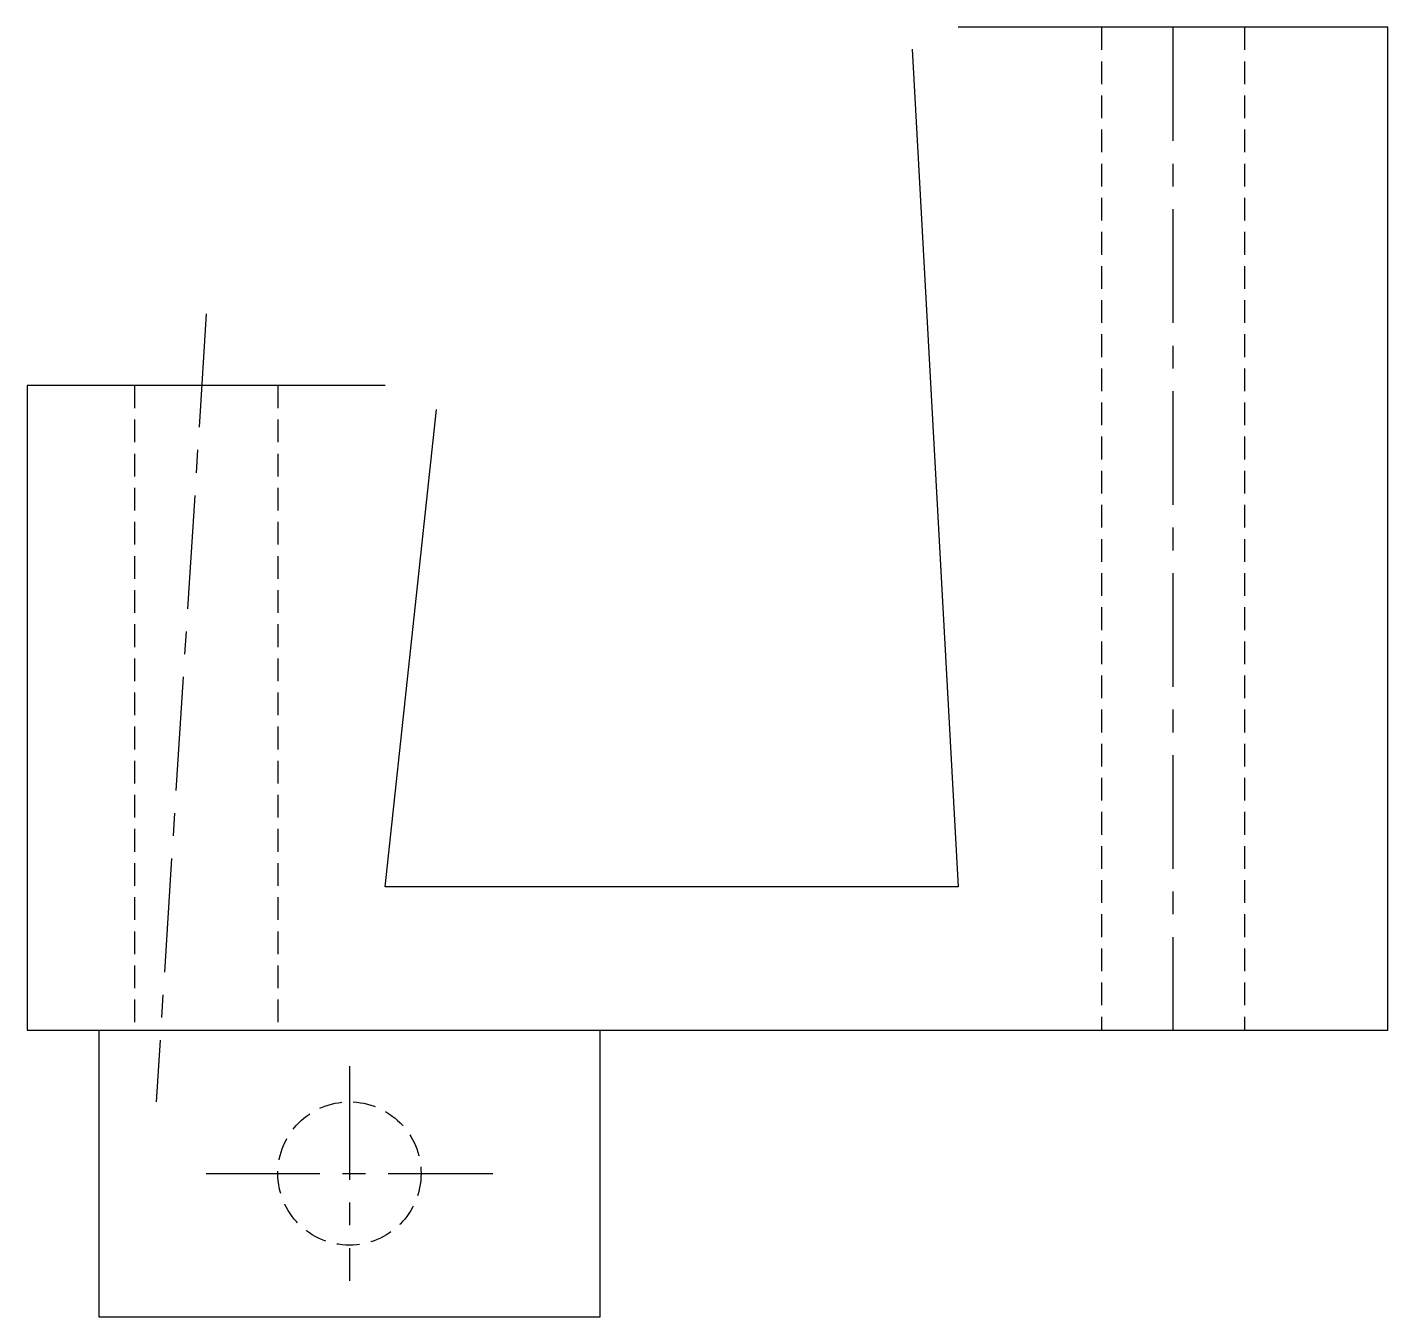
# Model space of a CAD drawing. Header units: millimetres. Extents: x 30 to 220, y 20 to 200.
import ezdxf

# ---------------------------------------------------------------- set-up
doc = ezdxf.new("R2010")
doc.units = ezdxf.units.MM
doc.header["$LTSCALE"] = 0.5
doc.linetypes.add('CENTER', pattern=[50.8, 31.75, -6.35, 6.35, -6.35])
doc.linetypes.add('HIDDEN', pattern=[9.525, 6.35, -3.175])
for name, color, linetype in [('Center', 7, 'CENTER'), ('Hidden', 5, 'HIDDEN'), ('Visible', 1, 'Continuous')]:
    doc.layers.add(name, color=color, linetype=linetype)

msp = doc.modelspace()

# ---------------------------------------------------------------- linework, layer by layer
at = {"layer": 'Center'}
for p, q in [((190, 200), (190, 60)), ((55, 160), (48, 50)), ((75, 55), (75, 25)), ((55, 40), (95, 40))]:
    msp.add_line(p, q, dxfattribs=at)
at = {"layer": 'Hidden'}
for p, q in [((180, 200), (180, 60)), ((200, 200), (200, 60)), ((45, 150), (45, 60)), ((65, 150), (65, 60))]:
    msp.add_line(p, q, dxfattribs=at)
msp.add_circle((75, 40), 10, dxfattribs=at)
at = {"layer": 'Visible'}
for p, q in [((220, 200), (160, 200)), ((220, 60), (220, 200)), ((153.6, 196.93), (160, 80)), ((30, 150), (30, 60)), ((80, 150), (30, 150)), ((80, 80), (87.15, 146.62)), ((160, 80), (80, 80)), ((30, 60), (220, 60)), ((40, 60), (40, 20)), ((110, 20), (110, 60)), ((40, 20), (110, 20))]:
    msp.add_line(p, q, dxfattribs=at)

doc.saveas('drawing.dxf')
